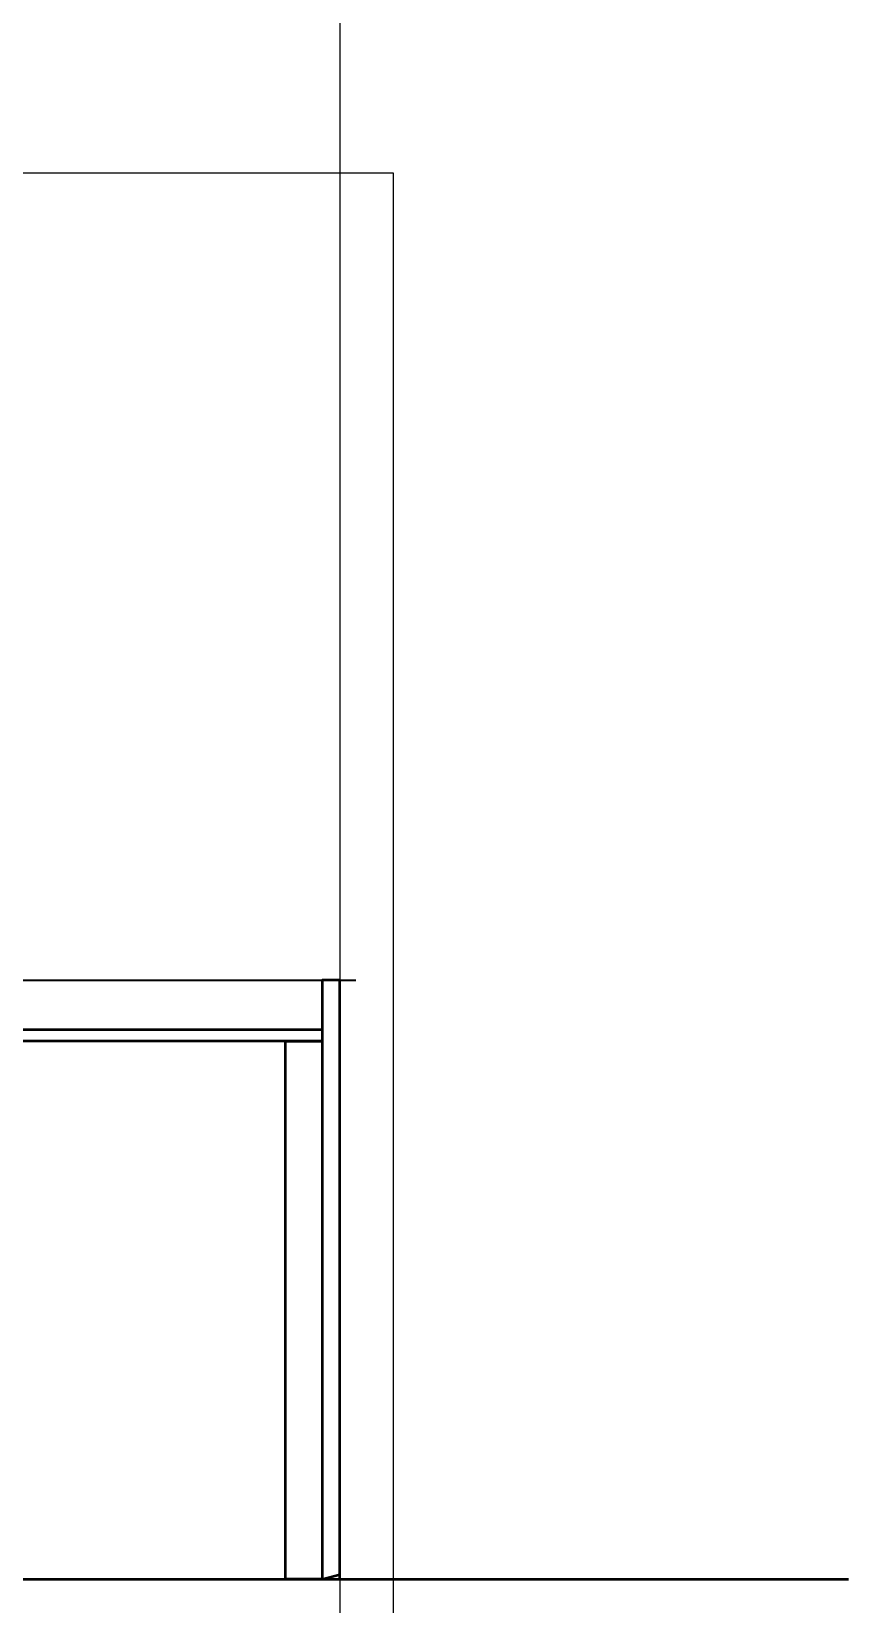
# Model space of a CAD drawing. Header units: millimetres. Extents: x 1117013 to 3394463, y -717780 to -102922.
# Drawn here: x 1602755 to 1611965, y -377271 to -359528 of the extents above; entities that cross this region are included whole.
import ezdxf

# ---------------------------------------------------------------- set-up
doc = ezdxf.new("R2010")
doc.units = ezdxf.units.MM
doc.linetypes.add('осевая', pattern=[18.05, 14.6, -1.15, 1.15, -1.15])
for name, color, linetype, lineweight in [('0001-Основная толстая', 7, 'Continuous', 50), ('0002-Основная тонкая 0.35', 8, 'Continuous', 35), ('0004-Осевая', 4, 'осевая', 25)]:
    doc.layers.add(name, color=color, linetype=linetype, lineweight=lineweight)
doc.layers.add('0012-Видовой экран', color=251, linetype='Continuous', lineweight=25, plot=False)
picture_1 = doc.add_image_def('image1.jpg', size_in_pixel=(1280, 958))

msp = doc.modelspace()

# ---------------------------------------------------------------- linework, layer by layer
at = {"layer": '0001-Основная толстая'}
for points in [[(1606030.1656, -376985.625), (1606230.1656, -376932.0352), (1606230.1656, -370227.5273), (1606030.1656, -370227.5273), (1606030.1656, -370915.625)], [(1606230.1656, -376985.625), (1606230.1656, -370227.5273)], [(1606030.1656, -370788.3083), (1594010.1656, -370788.3083)], [(1606030.1656, -370915.625), (1594010.1656, -370915.625)], [(1605620.1656, -376985.625), (1605620.1656, -370915.625), (1606030.1656, -370915.625), (1606030.1656, -376985.625), (1605620.1656, -376985.625)], [(1572619.5828, -376985.625), (1611965.1523, -376985.625)]]:
    msp.add_lwpolyline(points, dxfattribs=at)
at = {"layer": '0002-Основная тонкая 0.35', "linetype": 'Continuous'}
msp.add_lwpolyline([(1593981.9798, -370230.0866), (1599361.3863, -370227.5273), (1599411.3863, -370090.1534), (1599511.3863, -370364.9012), (1599561.3863, -370227.5273), (1606411.852, -370227.5273)], dxfattribs=at)
at = {"layer": '0004-Осевая'}
msp.add_lwpolyline([(1606230.1656, -284097.775), (1606230.1656, -388018.3362)], dxfattribs=at)

# ---------------------------------------------------------------- pictures from other files: only their frames are drawn
at = {"layer": '0012-Видовой экран'}
image = msp.add_image(picture_1, insert=(1574877.7621, -385039.5758), size_in_units=(31953.752, 23915.3863), dxfattribs=at)
image.dxf.flags = 7

doc.saveas('drawing.dxf')
